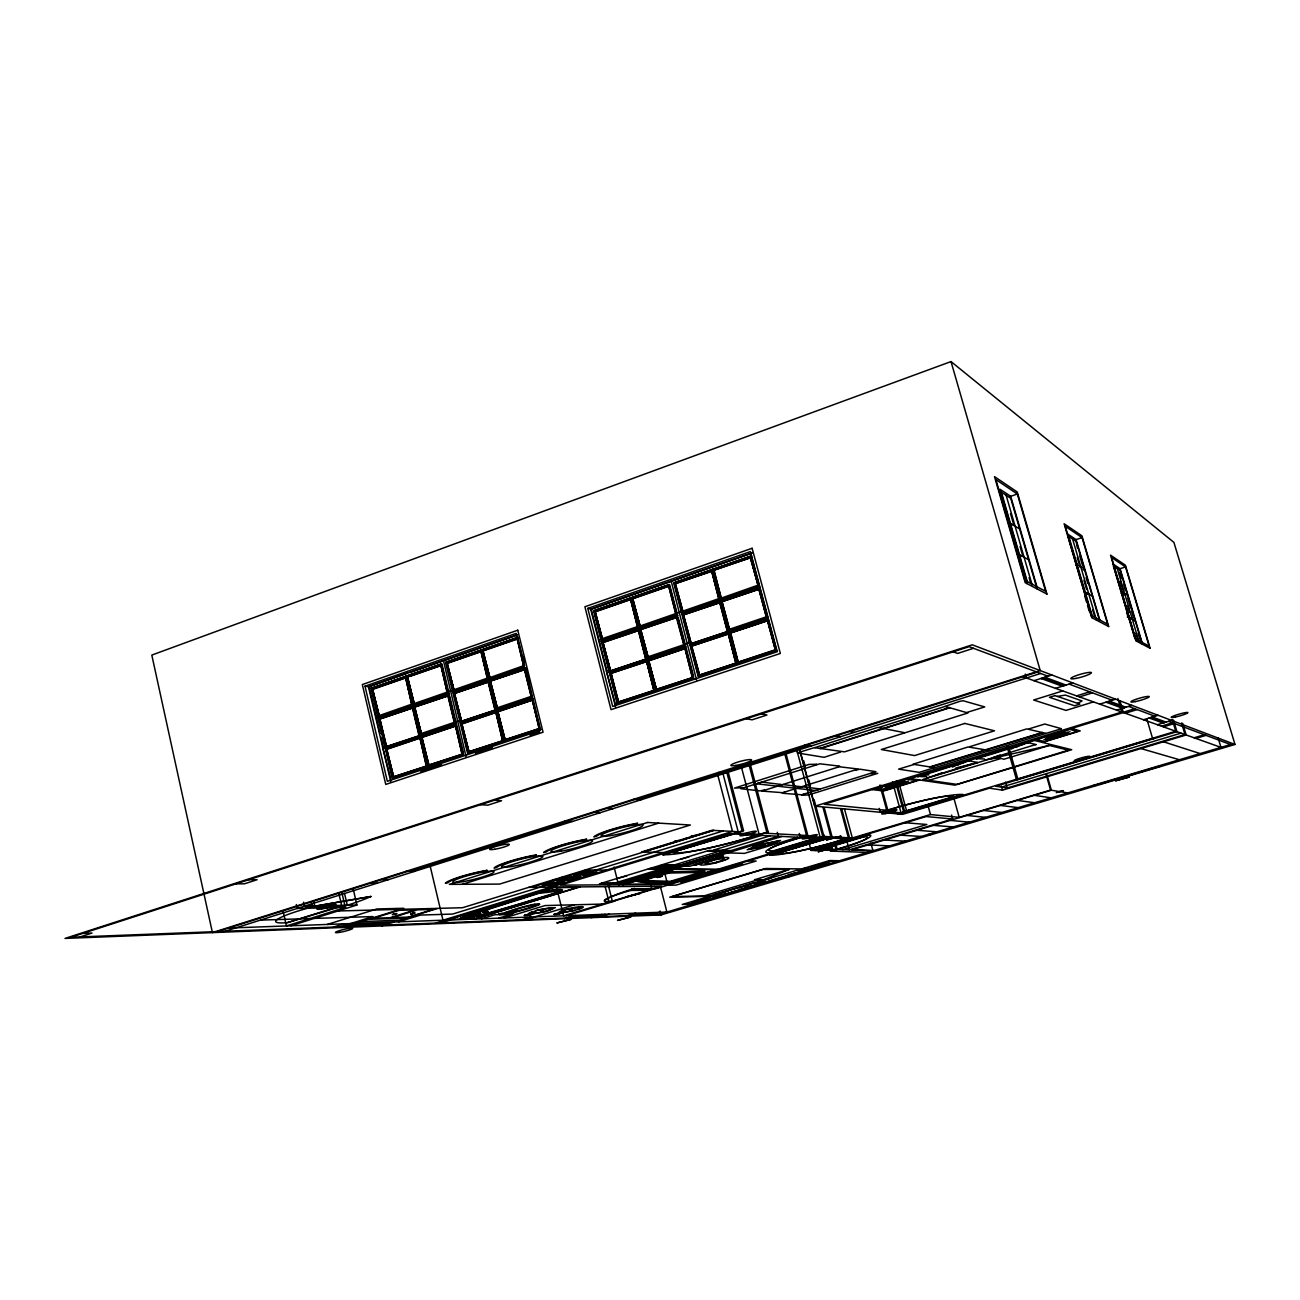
<?xml version="1.0" encoding="UTF-8"?>
<svg xmlns="http://www.w3.org/2000/svg" width="1300" height="1300" viewBox="0 0 1300 1300"><rect width="100%" height="100%" fill="white"/><g stroke="black" fill="none" stroke-linecap="round" stroke-linejoin="round"><path stroke-width="1.5" d="M512.525 912.714A15.535 1.625 -14.1 0 0 514.605 912.259A20.329 2.129 -14.1 0 0 521.137 910.634A26.748 2.811 -14.1 0 0 534.365 906.604A20.329 2.129 -14.1 0 0 538.346 905.044A15.551 1.625 -14.1 0 0 539.549 904.394L539.614 904.296M762.06 791.034L839.231 766.756L858.211 769.015L782.616 792.691L762.109 791.099M577.753 874.542L588.12 871.926L581.003 874.477M593.938 872.56C578.841 876.834 596.099 871.097 590.33 873.665M970.141 746.574L1026.805 728.894L1045.996 733.411L1061.352 728.764M468.942 917.426L480.594 913.608M985.449 749.824L1042.356 732.485M989.365 750.75L934.862 767.699L913.006 764.238L968.077 746.964L990.373 750.653L1045.834 733.411M649.285 877.695L651.804 876.801M716.658 862.225L723.222 859.983A10.205 1.073 -14.6 0 0 723.889 859.592A14.105 1.479 -14.6 0 0 724.197 859.024A19.321 2.015 -14.6 0 0 720.265 858.943A14.121 1.479 -14.6 0 0 716.918 859.462A10.237 1.073 -14.6 0 0 712.969 860.324L707.281 862.046A10.254 1.073 -14.6 0 0 705.494 862.924A14.137 1.479 -14.6 0 0 705.234 863.509A19.37 2.031 -14.7 0 0 709.215 863.557A14.121 1.479 -14.6 0 0 712.546 863.038A10.221 1.073 -14.6 0 0 714.35 862.664L717.161 862.29L713.326 863.428A15.194 1.593 -14.6 0 1 710.45 864.013A19.874 2.08 -14.6 0 1 705.656 864.792A26.13 2.746 -14.7 0 1 700.115 864.711A19.906 2.08 -14.6 0 1 700.538 863.883A15.259 1.593 -14.6 0 1 701.188 863.492M437.271 908.538L399.1 920.254L361.822 921.586L363.382 920.806M1029.08 728.845L1044.794 724.019L1061.32 728.666M675.903 865.881L668.216 867.847L675.919 865.784M929.581 766.967L985.498 749.921M934.001 767.796L919.197 772.363L898.625 769.129L914.046 764.449M466.099 916.825L460.102 918.32L469.089 917.28L468.227 917.572M469.007 917.995L482.82 915.005M472.257 916.24L470.503 916.906M474.923 916.5L469.073 918.092M483.096 912.535L488.069 911.3M488.069 911.398L483.113 912.6M640.981 879.986L652.064 877.289M646.717 878.589L641.03 880.068M1063.108 790.709L1056.266 792.577L1063.108 790.595M703.462 871.309L670.02 872.235L656.24 876.054L663.227 873.584M649.058 877.126L663.227 873.502M661.976 876.33L657.394 877.484M703.722 871.471L703.511 871.601A25.675 2.616 -14.5 0 1 688.837 876.883A25.675 2.616 -14.5 0 1 668.688 882.115L639.827 881.384L651.739 877.354M414.895 913.039L410.8 914.079M952.413 767.097L958.295 764.319M1011.059 749.141L1014.617 747.273A6.89 0.812 -15.5 0 0 1015.495 746.915L1017.266 746.249M626.99 875.826L618.995 878.069M760.337 844.496L763.392 843.57L760.142 844.415L761.491 844.691M723.028 894.709L722.166 894.888L723.385 894.416A9.36 0.845 -14.7 0 1 724.88 893.783A9.376 0.845 -14.7 0 1 725.579 893.344M651.658 876.85L650.26 877.419L651.3 877.435M392.438 914.517L394.842 913.721M657.378 877.37L662.041 876.184M396.662 913.624L394.842 914.111L396.695 913.494M546.293 884.292L547.788 883.724M550.225 883.464L544.196 884.894L550.322 883.285M689.033 856.928L680.924 859.186M554.466 884.244L555.945 883.691M558.366 883.415L554.531 884.358M410.686 913.965L414.846 912.941M670.832 867.539L675.577 865.719M526.403 915.233L529.945 914.339M762.288 845.423L763.084 845.097M765.359 844.724L764.303 845.114M526.451 915.33L534.576 913.006M655.379 867.815L658.32 867.149L656.435 867.425M923.211 779.431L989.852 758.956L1049.279 745.436L1068.421 750.165L956.93 784.371L923.211 779.545M659.295 866.612L660.595 866.255L659.425 866.71M723.32 894.465L721.939 894.481A13.666 1.219 -14.6 0 0 721.289 894.432L714.35 894.79L715.991 894.319A15.632 1.43 -14.6 0 0 718.039 893.75L719.501 893.344A9.831 0.894 -14.7 0 1 722.231 892.515A15.665 1.43 -14.6 0 0 725.595 891.491L740.886 886.99M462.719 918.824L468.91 916.711M534.934 904.312L530.546 905.58A10.432 1.089 -14.1 0 0 528.515 906.019A14.365 1.495 -14.1 0 0 523.9 907.173A19.646 2.047 -14.1 0 0 514.264 910.114A14.365 1.495 -14.1 0 0 511.469 911.219A10.416 1.089 -14.1 0 0 510.315 911.95L513.142 911.869A10.449 1.089 -14.1 0 0 517.124 911.056A14.43 1.511 -14.1 0 0 521.706 909.903A19.825 2.08 -14.1 0 0 531.294 906.994A14.43 1.511 -14.1 0 0 534.121 905.889A10.449 1.089 -14.1 0 0 534.901 905.483L539.565 904.231M543.481 910.325L542.116 910.504L543.449 910.227M759.622 844.545L757.429 844.919M569.644 910.081L570.928 909.691L569.741 910.163M473.038 916.159L480.642 915.574M656.273 876.054L651.544 877.516M694.379 865.085L694.736 864.923A20.524 2.145 -14.6 0 1 697.856 863.866L701.756 862.729M694.411 865.166L695.045 864.939A20.524 2.145 -14.6 0 1 698.165 863.866M498.599 914.127L501.442 913.331A20.946 2.178 -14 0 1 504.043 913.023L506.301 912.844A97.451 9.945 -13.9 0 1 511.517 912.697L513.012 912.746A20.816 2.161 -14 0 1 513.89 912.958L512.07 913.542L513.191 913.266M917.865 776.734L920.124 776.295A12.366 1.463 -15.3 0 0 923.553 775.531A12.366 1.446 -15.3 0 0 926.461 775.028A12.334 1.446 -15.3 0 0 927.859 774.881A12.318 1.446 -15.3 0 0 928.883 774.849M1077.635 703.349L1082.071 700.944L1065.35 695.077L1057.42 696.426M526.923 915.102L528.791 914.55M671.921 866.97L673.4 866.044M984.799 760.273L984.376 758.956L980.281 758.859A18.021 2.113 -15.4 0 0 979.274 758.778L976.072 758.908A8.076 0.959 -15.4 0 0 977.373 758.322A14.446 1.706 -15.4 0 0 979.371 757.738L982.702 756.795A21.401 2.502 -15.5 0 1 985.676 755.966A59.426 6.825 -15.5 0 1 993.265 753.707L1005.42 749.856A13.715 1.625 -15.5 0 0 1007.061 749.336L1028.755 742.576M558.529 913.754L556.254 914.29L559.374 913.477L556.108 914.144L559.358 913.331M655.168 872.333L657.264 871.894L655.249 872.414M659.311 871.065L661.408 870.626L659.425 871.163M675.545 866.109L672.425 866.596M411.791 913.689L412.652 913.413M703.836 895.944L758.111 879.726M552.971 880.002L554.808 879.548M552.988 880.116L556.173 879.531M556.173 879.661L554.401 880.116M560.349 877.727L563.582 877.386M560.414 877.841L561.909 877.646M370.988 896.464L310.115 907.026L370.988 896.464A69.712 8.742 -13.3 0 1 347.262 905.255L340.243 907.465M688.122 879.954L733.72 866.222M541.028 910.845L541.499 910.877M563.55 877.403L562.656 877.435M694.753 865.182L695.874 864.971A20.832 2.21 -14.6 0 0 699.79 863.899L703.706 862.761A101.189 11.099 -14.5 0 0 714.204 859.56L717.827 858.423A20.881 2.226 -14.6 0 0 720.964 857.35L720.102 857.236L723.028 856.342M713.944 858.959L716.219 858.39A20.556 2.161 -14.6 0 1 720.07 857.334L721.191 857.106L720.102 857.236M556.254 914.079L558.22 913.51M760.679 880.864L789.311 869.342L762.856 869.456L672.214 896.561L709.979 895.879L760.679 880.864A25.529 2.324 -14.8 0 1 762.028 879.694A12.334 1.137 -14.8 0 1 760.549 879.531L754.471 879.759L789.311 869.342M559.179 913.559L563.94 912.015M646.051 878.93L649.74 877.792M570.375 909.805L571.09 909.919M749.613 884.39L741.666 887.299A18.265 1.641 -14.7 0 0 739.456 887.949M532.171 911.625L528.483 913.624L530.286 914.062M529.717 914.566L526.776 915.314M512.428 913.867L511.469 914.111M572.049 909.399L570.83 909.675M942.224 772.72L935.236 775.271M1000.171 755.008L992.972 757.624M951.015 361.579L151.808 655.086L212.42 932.604L1040.227 670.572L951.015 361.579L1173.9 542.392L1235 744.461L661.034 914.924L65 938.421L972.286 644.816L1235 744.461M660.79 866.45L662.253 865.946L660.449 866.19M535.974 904.946L533.211 904.979M655.444 867.913L657.117 867.246M364.991 686.173L516.149 633.392L540.215 730.519L387.335 781.316L364.991 686.173L370.142 686.985M587.779 608.384L750.392 551.59L777.254 651.739L612.69 706.436L587.779 608.384L591.663 609.424M517.335 634.774L368.436 686.725L390.731 781.592M752.911 552.565L590.704 609.164L615.566 706.94M410.036 672.523L515.986 635.554M751.497 553.394L591.224 609.31L598.569 638.17M371.085 688.334L441.334 663.861L463.288 754.894L392.291 778.489L371.085 688.334L441.919 663.975L449.215 694.151L378.121 718.25L449.215 694.151M540.426 729.251L467.642 753.447L445.64 662.366L517.628 637.276L524.582 665.372L491.026 677.202M593.58 610.805L669.094 584.48L693.582 678.324L617.224 703.706L593.58 610.805L669.581 584.642L677.706 615.745L601.413 641.615L677.706 615.745M673.725 582.871L751.189 555.88L776.62 650.715L698.279 676.764L673.725 582.871L751.644 556.043M445.64 662.366L518.18 637.406M372.418 689.146L379.519 716.788L372.418 689.146L405.535 677.771L412.116 705.445M407.355 676.991L414.554 704.762L407.355 676.991L440.846 665.486L447.541 693.29M447.005 663.179L454.317 691.113L447.005 663.179L480.919 651.528L487.76 679.477M482.804 650.699L490.23 678.779L482.804 650.699L517.108 638.918L524.062 667.014M595.026 611.617L602.778 640.136L595.026 611.617L630.533 599.414L637.878 627.933M632.564 598.553L640.429 627.201L632.564 598.553L668.509 586.186M675.464 583.765L683.199 612.528L675.204 583.7L711.62 571.171L719.241 599.999M758.55 586.658L750.344 557.521L758.55 586.658L721.597 599.186L713.733 570.278L750.571 557.619L758.322 586.576M373.051 689.244L405.844 677.836L412.425 705.494L379.21 716.739L372.726 689.195M409.809 676.439L441.139 665.535L447.834 693.339L414.261 704.714L407.664 677.04M447.59 663.293L481.195 651.576L488.036 679.526L454.025 691.064L447.298 663.227M483.389 650.829L517.384 638.983L523.884 665.194M595.546 611.764L630.793 599.495L638.137 627.997L602.501 640.071L595.286 611.699M633.084 598.699L668.753 586.267L676.227 614.916L640.185 627.136L632.824 598.617M682.955 612.446L719.485 600.064L711.847 571.269L675.204 583.7M713.733 570.278L750.799 557.7M1009.742 496.632L1017.331 494.016L1045.655 591.337L1025.082 580.45L995.881 479.57L1017.331 494.016M412.604 703.852L376.09 716.69M488.264 677.852L415.35 703.202M598.536 639.957L638.462 626.242M719.859 598.276L641.258 625.592M758.956 584.837L722.686 597.61M378.901 716.706L412.425 705.494M413.952 704.665L447.834 693.339M453.733 691.015L488.036 679.526M489.661 678.681L524.339 667.062L489.938 678.73L483.096 650.764M602.241 640.006L638.137 627.997M639.925 627.071L676.227 614.916M682.711 612.381L719.485 600.064M758.111 586.495L721.37 599.105L714.204 570.44M525.184 667.778L452.936 692.575L525.753 667.891L532.188 696.02L495.723 708.337M380.543 721.126L386.588 746.817L379.47 719.079L412.994 707.866L419.608 735.67L386.279 746.785L379.779 719.111L412.994 707.866M414.521 707.054L421.753 734.939L414.521 707.054L448.419 695.727L455.146 723.645L421.444 734.906L414.83 707.086L448.419 695.727M454.317 693.404L461.663 721.451L454.317 693.404L488.621 681.931L495.495 710.011L461.37 721.403L454.61 693.452L488.621 681.931M490.246 681.07L497.689 709.264L490.246 681.07L524.94 669.484L490.523 681.135L497.413 709.231L531.928 697.694L525.411 671.352M610.642 671.092L602.859 642.444L638.771 630.451L646.149 659.084L610.383 671.028L603.135 642.509L638.771 630.451M640.559 629.525L648.456 658.32L640.559 629.525L676.861 617.386L684.385 646.165L648.196 658.255L640.819 629.59L676.861 617.386M691.389 643.809L683.361 614.851L720.135 602.55L727.805 631.491L691.145 643.744L683.605 614.916L720.135 602.55M722.02 601.591L759.216 589.144L767.016 618.231L729.934 630.63L722.02 601.591L729.69 630.565L767.016 618.231M722.264 601.656L759.216 589.144M1009.174 523.721L1010.409 523.299L1019.671 528.986M1013.188 525.168L1014.423 524.761M384.637 745.924L382.525 746.639L390.439 777.758M419.786 734.029L459.696 720.541M608.676 670.134L606.401 670.914L615.599 705.136M646.474 657.361L689.406 642.834M728.179 629.72L767.439 616.444M385.97 746.753L419.608 735.67M421.151 734.858L455.146 723.645M461.077 721.37L495.495 710.011M497.12 709.183L531.928 697.694M610.122 670.979L646.149 659.084M647.952 658.19L684.385 646.165M690.901 643.679L727.805 631.491M533.341 698.539L460.281 722.93L532.789 698.441L539.939 727.317M685.864 647.01L609.294 672.587L685.864 647.01L678.226 617.711M386.539 749.125L393.705 776.994L386.539 749.125L419.884 738.01L426.53 765.944M421.72 737.246L428.984 765.261L421.72 737.246L455.439 726.001L462.215 754.081M461.663 723.775L469.04 751.936L461.663 723.775L495.804 712.384L502.71 740.61M497.721 711.604L505.196 739.911L497.721 711.604L532.253 700.082L539.289 728.439M618.572 702.195L610.756 673.433L646.523 661.489L653.949 690.284M648.586 660.66L656.516 689.569L648.586 660.66L684.775 648.586M691.795 646.214L699.611 675.236L691.551 646.149L728.227 633.913L735.93 663.016M775.531 649.984L767.699 620.734L775.531 649.984L738.303 662.236L730.356 633.051L767.471 620.669L775.32 649.919M387.156 749.206L420.176 738.043L426.839 765.976L393.396 776.977L386.848 749.158M422.321 737.327L455.731 726.05L462.507 754.114L428.675 765.229L422.029 737.295M462.247 723.856L496.096 712.433L502.986 740.642L468.747 751.904L461.955 723.808M498.29 711.685L532.529 700.115L539.565 728.471L504.92 739.879L497.997 711.636M610.756 673.433L646.783 661.554L654.192 690.349L618.312 702.146L611.016 673.481M649.09 660.774L685.019 648.651L692.575 677.576L656.256 689.52L648.83 660.725M699.367 675.188L736.158 663.081L728.455 633.977L691.551 646.149M730.356 633.051L767.699 620.734M1018.241 555.019L1019.476 554.613L1028.625 559.812M1022.19 556.238L1023.425 555.831M1073.946 540.329L1082.071 537.615L1107.6 624.114L1091.529 615.615M1076.335 542.344L1077.489 548.34M393.088 776.945L426.839 765.976M428.382 765.196L462.507 754.114M468.455 751.871L502.986 740.642M504.628 739.83L539.565 728.471M618.053 702.097L654.192 690.349M656.012 689.471L692.575 677.576M699.124 675.122L736.158 663.081M775.092 649.854L738.075 662.171L730.827 633.181M578.533 909.415C597.334 902.72 553.832 909.805 559.699 913.055M392.291 778.489L463.872 754.959M540.979 729.332L468.227 753.512L446.225 662.48M617.224 703.706L694.07 678.438M777.075 650.829L698.75 676.878L674.229 583.034M420.859 771.582L441.577 764.709M475.475 753.447L492.424 747.825M530.075 735.329L539.5 732.192M508.576 914.29L509.503 914.014M1075.571 564.769L1077.034 564.249L1084.297 568.717L1083.209 569.075M1079.585 566.865L1080.69 566.491M1083.274 570.001L1084.362 569.644M752.18 883.513L750.133 884.211A9.864 0.894 -14.7 0 0 748.784 884.634L744.754 885.852M796.039 870.464L794.089 871.13A9.929 0.91 -14.8 0 0 792.577 871.601L769.08 878.54A15.762 1.446 -14.7 0 1 765.668 879.596A9.896 0.894 -14.8 0 0 762.905 880.425L761.41 880.847A15.73 1.446 -14.7 0 1 759.346 881.4L757.721 881.871L764.384 881.627A13.748 1.235 -14.7 0 1 764.985 881.676L765.928 881.936M1113.109 564.086L1120.08 568.701L1125.556 566.914L1149.151 646.116L1135.794 639.031M1120.34 571.253L1121.559 577.168M757.331 844.886L759.574 844.642L757.477 845.227M1087.71 594.441L1088.799 594.084M927.355 777.855L929.321 777.221A19.841 2.275 -15.3 0 1 931.629 776.441A10.465 1.219 -15.3 0 0 933.319 775.872A12.773 1.479 -15.3 0 0 937.04 774.751A19.874 2.275 -15.3 0 1 941.752 773.354L972.173 763.977A12.87 1.495 -15.4 0 0 974.155 763.409L976.365 762.84A7.654 0.878 -15.4 0 1 977.535 762.515M984.896 760.256L986.911 759.606A20.052 2.308 -15.5 0 1 989.267 758.81A10.579 1.235 -15.5 0 0 991.006 758.225A12.919 1.511 -15.5 0 0 994.792 757.087A20.101 2.324 -15.5 0 1 999.586 755.674L1030.559 746.135A13.016 1.527 -15.6 0 0 1032.574 745.55L1034.784 744.981A7.735 0.894 -15.6 0 1 1035.97 744.64L1036.068 744.608M1121.12 593.125L1122.128 592.8M1123.671 593.872L1124.679 593.548M1123.769 594.734L1124.776 594.409M758.144 845.244L747.175 849.778L764.108 846.462M80.064 936.91L92.007 933.042L82.81 933.384M973.472 648.31L957.612 653.429L953.16 651.836M758.956 845.211L748.93 849.29L768.3 845.244L780.553 840.45L760.516 844.529M1128.059 616.509L1129.082 616.184M1127.344 616.947L1128.368 616.622M1130.675 618.004L1131.682 617.679M1131.081 618.231L1132.089 617.906M1131.179 619.109L1132.186 618.784M467.935 917.004L469.267 916.614M1134.136 620.799L1135.144 620.474L1129.18 617.077M837.33 767.26L839.605 766.139L819.894 763.799L740.821 788.71L759.996 790.887L764.238 790.043M814.466 765.391L816.758 764.238L809.071 764.416L734.516 788.076L742.999 787.751M672.051 866.678L668.476 867.555M407.989 871.292L217.506 931.564L344.63 926.64M566.702 821.08L635.31 799.37M806.244 745.274L1037.254 672.181L1048.076 676.244M568.067 821.145L484.25 847.665L485.128 847.681M636.594 799.467L807.316 745.469M410.426 871.309L568.88 821.194M637.358 799.533L807.966 745.566M411.352 871.325L493.041 845.487L492.164 845.455M638.121 799.597L808.616 745.68M225.062 931.271L1040.699 673.465M541.109 910.731L541.97 910.487M654.062 876.769L655.476 876.167L654.144 876.233M722.166 856.44L718.867 857.447M305.029 908.294L312.195 906.019L311.301 902.07M819.585 748.475L949.276 707.59M1033.987 680.68L1051.944 675.025M1041.495 678.633L1045.33 677.414M313.885 902.038L314.779 905.97L307.613 908.229A47.271 5.801 -13.4 0 0 287.479 922.61L335.319 907.579M784.436 792.204L782.34 793.244L801.71 794.788L875.891 771.664L860.048 769.194L855.952 770.023M557.196 892.824L559.065 892.109A27.722 3.006 -14.1 0 0 557.18 890.061A27.755 3.006 -14.1 0 0 540.898 892.352L540.378 892.466M510.38 911.869L516.1 910.764L513.711 911.771M699.628 863.298L701.447 862.729A93.535 9.506 -14.7 0 1 711.994 859.528M767.683 845.211L778.765 840.921L760.971 844.61M290.81 925.779L356.915 905.044L353.291 889.314M1061.856 686.075L1065.578 684.905M1055.503 688.35L1072.793 682.939M1062.717 690.934L1033.646 700.017L1065.984 710.418L1093.495 701.903M817.749 789.913L819.878 788.905L802.945 786.906L798.817 787.735L800.979 786.711L783.25 784.615L778.944 785.46L781.137 784.452L762.466 782.194L758.014 783.055M327.226 924.446L376.902 908.96L403.731 908.278L341.835 927.501M462.345 884.292L658.661 823.128M333.45 927.062L343.817 923.845M1076.595 695.874L1089.676 691.811M339.787 926.819L350.106 923.617M1079.487 696.914L1092.504 692.867M350.399 923.601L373.051 916.565L314.324 918.401M347.815 925.876L350.626 924.999M509.356 914.258L511.29 914.127M715.829 862.778A9.62 1.008 -14.6 0 0 725.173 859.934L727.058 859.267A15.194 1.593 -14.6 0 0 728.163 858.65A19.841 2.08 -14.6 0 0 728.683 857.805A26.049 2.714 -14.6 0 0 723.271 857.691A19.874 2.08 -14.6 0 0 718.429 858.455A15.243 1.593 -14.6 0 0 716.56 858.829M385.71 924.43L388.44 923.585M381.501 925.941L394.257 921.992M1099.735 704.129L1115.693 699.205M1106.349 702.325L1109.761 701.269M512.005 913.754L511.729 913.608A20.881 2.178 -14.1 0 1 509.177 913.916L506.22 914.306A99.125 10.562 -14.3 0 1 500.971 914.469L499.558 914.583M761.491 883.334L745.436 888.046A10.189 0.91 -14.7 0 0 744.153 888.42L734.89 891.085A46.621 4.258 -14.6 0 1 729.625 892.694A16.315 1.479 -14.6 0 1 727.756 893.295L725.66 893.977A10.725 0.959 -14.7 0 0 724.279 894.4L723.174 894.725M804.944 870.415L788.678 875.193A10.254 0.926 -14.8 0 0 787.394 875.566L778.017 878.264A46.914 4.322 -14.7 0 1 772.671 879.905A16.429 1.495 -14.7 0 1 770.754 880.523L768.625 881.205A10.806 0.975 -14.8 0 0 767.227 881.627L766.106 881.952M398.483 921.846L420.42 915.07L452.628 914.062L723.271 830.928M642.866 852.004L713.196 830.375M713.83 830.408L462.54 907.725L338.016 910.975M531.651 887.299L587.876 870.009M556.758 880.409L567.97 876.964M1122.241 708.142L1125.556 707.119M930.28 767.195L1042.844 732.615M1116.521 710.125L1131.959 705.38M528.808 914.826L527.962 914.696M823.176 864.825L828.246 862.729L819.878 864.126L811.671 867.165L823.176 864.825L816.611 864.858M397.426 910.244L401.911 909.301M569.335 880.392L580.434 876.98M799.727 749.483L814.921 806.163L1121.851 712.026L1117.87 698.474M435.468 923.114L445.152 920.14M1122.842 712.384L1134.819 708.711M446.371 920.091L553.962 887.12L661.798 886.194L563.566 915.801L556.319 886.34M910.081 778.554L1034.426 740.447M440.814 922.903L450.466 919.945M743.535 830.635L662.984 854.766L743.535 830.635L728.163 771.972M1125.247 713.245L1137.159 709.589M750.701 765.895L768.154 832.033L755.349 835.429L732.956 833.885L671.742 852.491L734.045 833.95L728.406 833.641L560.365 885.154L667.615 884.439L820.284 838.419L756.421 835.104M883.708 788.71L908.57 781.105M1043.916 739.668L1069.997 731.689M469.983 916.451L480.577 913.51M468.569 917.394L462.8 918.905M919.636 780L883.691 791.001L872.202 789.571M1042.535 742.43L1080.235 730.892L1071.704 728.423M474.679 919.051L580.044 886.892M1000.724 758.582L928.785 780.358M870.594 773.597L877.727 773.337L808.616 794.95L801.596 795.275L803.676 794.267M413.254 913.51L412.864 913.364M481.455 918.807L494.78 914.745L511.761 914.176L498.599 918.19M768.154 832.033L757.835 835.169A76.879 8.807 -14.7 0 1 662.984 854.766M761.735 835.38L713.651 850.021L731.055 850.59M1143.464 719.745L1158.089 715.293M1149.493 718.104L1152.629 717.145M608.952 884.829L770.087 835.819M504.238 917.979L545.058 905.564L602.517 904.069M618.946 883.155L664.528 869.31M668.492 867.896L671.629 867.035M619.434 883.724L727.61 850.98M620.474 883.724L728.163 850.996M622.846 884.748L781.999 836.436M524.501 915.346L527.637 914.436M646.051 878.524L649.789 877.386M653.819 876.281L660.026 874.689M753.171 846.121L763.685 843.408M643.484 879.694L637.991 881.725L649.854 882.944L668.151 882.424A29.607 3.022 -14.5 0 0 689.666 876.883A29.607 3.022 -14.5 0 0 705.071 871.292L671.58 871.748L662.512 873.925M757.705 845.179L753.106 846.202M754.764 846.186L757.933 845.13M654.014 877.191L644.085 880.458L670.264 881.351L700.034 872.365L668.931 873.08L656.484 876.444M1162.704 722.93L1165.759 722.004M760.337 845.081L761.296 844.789M1157.422 724.717L1171.609 720.411M522.145 919.75L531.229 916.987M1161.42 726.148L1172.47 722.8M534.739 916.858L574.6 904.8M797.761 837.249L744.461 853.385L727.756 852.898M897.406 813.865L962.861 794.56A62.351 6.484 -15.1 0 0 886.746 810.322L880.311 812.256L879.255 808.389M526.711 919.571L535.762 916.825M1163.435 726.863L1174.436 723.531M725.156 859.95L722.589 860.502M881.481 812.37L887.9 810.42A45.809 4.794 -15.2 0 1 953.68 796.526L954.704 796.656L903.711 811.964L895.684 782.795M960.131 817.44L930.475 814.564L852.345 837.996L822.754 836.371L767.975 852.946L769.161 852.979A53.755 5.525 -14.9 0 1 800.329 837.379L806.585 835.494L784.615 753.106M785.866 753.171L807.852 835.559L801.596 837.444A37.505 3.884 -14.9 0 0 773.5 850.801L774.784 850.85M657.67 888.176L631.426 889.362L654.355 889.167L822.396 838.533L826.979 838.776L777.562 853.239L826.004 838.727M608.367 885.414L612.3 901.127A36.416 3.64 -14.4 0 1 630.809 890.419L634.173 889.411M554.125 914.322L557.164 913.429M558.253 914.176L561.291 913.283M773.5 850.801L815.392 838.175M953.68 796.526L902.801 811.866L906.994 812.273L1175.753 731.266L1172.291 719.615M769.161 852.979L823.972 836.452L814.076 799.533M898.511 813.962L962.861 794.56M613.795 901.079L653.283 889.184M1017.201 779.447L1153.165 738.465M566.296 915.704L614.916 901.062L612.3 901.127M824.216 807.625L832.081 836.891L769.681 855.27L830.895 836.826L823.046 807.576M564.363 918.726L575.51 915.379M1001.601 787.134L1181.017 733.135M569.303 917.394L571.691 916.679M1173.494 720.086L1176.955 731.689L995.898 786.256L1007.208 788.011L1184.999 734.565L1181.554 722.979M814.921 806.163L902.655 814.352L989.479 788.19L1002.511 790.156L1186.153 734.971L1182.675 723.32M778.814 853.271A44.102 4.469 -14.9 0 0 842.416 839.572L848.38 837.785L840.531 808.746M808.941 842.579L811.021 850.395L846.398 839.784L842.416 839.572M595.01 916.403L597.35 915.704M591.273 917.67L602.176 914.404M815.425 850.557L869.391 834.746L816.595 850.606L811.021 850.395M596.684 916.841L605.247 914.29M1194.082 737.799L1204.336 734.727M823.582 848.9L863.818 836.842L862.712 836.778M507.536 914.209L508.462 914.127A20.881 2.178 -14.1 0 0 511.014 913.819L511.209 913.786M651.43 876.801L653.266 876.314M557.196 913.803L558.204 913.851M600.649 916.695L609.164 914.144M1195.805 738.416L1206.01 735.361M863.818 836.842A35.458 3.461 -14.9 0 1 836.062 849.371L830.326 851.094L867.474 852.426M831.447 851.126L837.184 849.42A51.236 5.021 -14.9 0 0 868.384 834.681M842.709 849.631L926.851 824.492L905.483 822.754M625.04 916.337L635.635 913.169M629.704 915.07L631.979 914.404M952.673 819.016L926.185 816.546L818.935 848.721L849.225 849.891L952.673 819.016L951.584 815.116M1067.755 792.919L1050.562 790.091L959.205 817.342L953.761 797.81M709.378 896.383L682.24 904.459L693.436 904.15M801.661 868.92L829.839 860.535L839.41 860.763M648.911 915.395L659.279 912.307M691.47 903.126L710.028 897.617M810.436 867.75L829.676 862.03M719.111 896.171L810.387 869.034M658.808 914.436L1230.547 744.543M1098.841 784.16L1159.957 766.139M1099.361 784.258L1160.185 766.188M528.905 914.842L527.8 914.794M756.308 884.812L750.051 886.242M799.695 871.91L793.455 873.34M969.443 760.744L948.269 767.341A13.553 1.609 -15.3 0 1 946.66 767.861L934.733 771.648A58.776 6.727 -15.3 0 0 927.274 773.858A21.157 2.454 -15.3 0 0 924.333 774.686L921.034 775.596A14.284 1.69 -15.3 0 1 919.068 776.181A7.995 0.942 -15.2 0 1 917.67 776.636L917.833 776.62M588.591 873.389L585.715 874.575L590.558 873.86M711.977 859.528L714.236 858.959M483.438 915.038L520.747 904.182M528.548 914.55L533.91 913.006M538.509 892.954L464.782 916.305L472.257 916.142M558.009 913.559L563.192 912.064M582.416 873.633L583.96 873.031L579.881 873.974L586.056 872.446L582.254 872.934M800.069 871.796L801.19 871.487M756.665 884.699L757.786 884.39M538.769 892.873L462.832 916.825L464.766 916.939M588.347 873.21L589.956 872.788M653.624 876.996L658.336 876.525L655.444 876.428M535.567 910.764C567.889 902.98 549.559 912.47 532.854 913.542M538.46 892.742L541.645 891.962A31.948 3.461 -14.1 0 1 560.885 891.719L480.545 915.801M557.44 913.689L556.189 914.29M1049.279 745.436L1003.779 759.265L1000.009 757.997A15.811 1.82 -15.5 0 1 997.409 757.851A33.296 3.884 -15.6 0 1 989.852 758.956M582.644 873.827L575.689 875.111L582.01 872.739M555.685 883.513L560.576 882.781L552.451 884.894L558.447 883.236M764.4 879.986L771.274 878.199M720.996 892.905L727.837 891.134M538.85 892.629L540.475 892.222M589.648 873.112C565.874 880.587 614.185 868.319 589.924 873.048M468.926 916.597L469.901 916.354M394.485 913.932L393.656 914.193L394.842 914.241M720.151 857.301L719.778 857.318A20.573 2.161 -14.6 0 0 715.91 858.374M547.918 883.188L554.515 882.245L542.165 885.462L552.451 882.781L548.324 884.325M719.859 857.301L721.094 857.123M796.023 872.983L788.125 874.737M752.668 885.869L744.754 887.64M575.201 910.195L562.185 912.568M394.713 914.274L392.502 914.631M653.153 876.444L654.176 876.102M562.575 877.695L561.73 877.841M590.005 873.259L593.954 872.495M548.178 884.114L546.358 884.406M973.359 763.636L958.409 767.325A24.099 2.828 -15.4 0 1 955.451 768.219M581.035 874.217L577.785 874.608M412.571 913.689L411.824 913.803M764.351 844.821L765.359 844.61M757.169 845.292L759.947 845.179M658.483 874.998L657.572 875.079M471.916 915.947L473.233 915.883M467.171 917.767L463.726 917.8M796.331 870.431L803.936 870.48M760.825 883.431L752.424 883.496M560.755 913.023L575.608 910.26L582.384 907.189L567.71 909.123L559.747 912.242L561.308 912.6M531.391 914.014L546.812 911.17L555.376 907.595L538.005 909.886L530.221 913.217L531.928 913.575M969.28 760.89L977.47 762.418M1028.446 742.755L1035.938 744.543M539.256 904.182A9.848 1.04 -14.1 0 0 534.658 904.296L532.789 904.556A15.519 1.625 -14.1 0 0 529.604 905.239A20.215 2.113 -14.1 0 0 522.99 906.896A26.455 2.762 -14.1 0 0 509.649 910.959A20.215 2.113 -14.1 0 0 505.7 912.519A15.502 1.625 -14.1 0 0 504.871 912.941M348.368 925.47L387.871 923.975M569.92 917.053L596.733 916.029M630.337 914.761L654.079 913.851M346.97 925.909L386.506 924.398M568.734 917.41L595.562 916.386M629.2 915.102L652.974 914.193M215.443 931.645L70.817 937.267L969.117 646.669L1036.295 671.824M384.231 925.096L566.735 918.011M593.613 916.971L627.315 915.655M651.121 914.729L662.285 914.306M228.621 928.054L670.345 911.901M349.781 925.031L389.236 923.553M571.122 916.695L597.886 915.688M631.475 914.42L655.2 913.526M465.644 917.182L467.139 917.117M470.6 917.004L472.014 916.955M524.501 915.411L528.548 915.265M554.109 914.388L557.928 914.241M467.87 917.654L469.885 917.572M524.29 915.476L528.32 915.346M553.898 914.452L557.716 914.306M713.619 860.161L706.908 862.209M474.484 915.167L469.788 915.249L538.476 893.441L556.384 891.264L554.434 893.214L518.635 904.15L483.503 914.355L475.816 915.119M368.079 919.344L407.079 918.044M527.962 914.355L529.62 914.241M530.579 914.274L532.22 914.16M557.489 913.364L559.065 913.25M559.975 913.283L561.519 913.169M287.479 922.61L344.809 905.32L342.095 893.458M471.64 916.695L473.541 916.63M260.423 920.108L310.001 918.548M684.808 903.906L694.492 903.63M696.849 900.494L704.389 900.315M605.117 886.454L609.034 902.102L611.65 902.038M708.305 896.919L717.779 896.708M356.915 905.044L304.428 906.197L303.534 902.233M311.707 906.929L341.803 906.263L339.089 894.4M720.379 896.139L669.711 897.179L765.505 868.498L811.558 869.05M630.809 890.419L648.521 890.208M528.856 887.331L550.842 887.136M667.615 885.186L676.049 885.121L756.129 861.023L748.329 860.86M601.981 883.236L620.799 883.155M601.217 883.431L620.214 883.334L666.884 869.148L648.245 869.148M622.001 883.708L599.462 883.837L709.15 850.395L729.544 851.045M235.982 883.837L244.449 883.805L257.091 879.726L248.674 879.726M370.077 883.285L376.967 883.269M558.626 879.84L571.188 879.824M564.233 878.117L576.729 878.117M562.364 878.686L574.876 878.686M560.495 879.271L573.024 879.255M778.18 878.962L781.267 878.962M381.777 879.596L388.602 879.58M566.101 877.549L578.581 877.549M786.581 876.46L789.636 876.476M648.992 877.208L650.195 877.224M406.136 871.292L414.7 871.341M585.211 869.976L606.206 870.155M649.61 868.546L671.19 868.774M675.317 868.806L717.99 869.261M664.381 867.084L667.599 867.133M661.424 867.734L657.378 867.945L665.421 867.783M661.408 867.994L664.641 868.026M667.566 865.865L663.536 866.076L671.548 865.93M667.55 866.125L670.751 866.158M684.011 866.174L689.699 866.255L723.564 855.985L718.055 855.839M804.196 868.384L812.76 868.481M664.398 866.84L660.367 867.035L668.379 866.889M670.556 866.775L671.629 866.791M672.523 866.807L673.595 866.824M662.155 864.906L679.981 865.166M661.375 865.085L679.396 865.345L725.384 851.37L707.704 851.013M828.587 861.12L836.924 861.299M663.52 852.589L641.501 851.971L711.913 830.294L738.173 831.74L722.816 772.964M819.097 849.842L832.796 850.362M851.923 849.712L873.746 850.557M752.863 846.267L754.097 846.316M679.006 840.434L674.668 841.214L676.244 841.279M686.644 838.077L687.96 838.142M685.181 838.533L686.497 838.581M692.673 836.225L691.113 836.144L695.435 835.364M868.091 844.886L889.492 845.894M805.171 836.371L820.121 837.167L796.64 749.466M735.702 833.04L759.086 834.291L741.683 768.105M828.62 837.931L844.967 838.809M764.4 833.17L807.852 835.559M884.341 840.044L905.304 841.181M565.077 820.983L572.666 821.405M500.175 914.452L499.46 914.42A21.011 2.21 -14.1 0 1 498.55 914.209M900.673 835.169L921.196 836.469M967.167 712.367L984.734 706.924L963.267 700.781L960.261 701.188L945.035 706.387L967.947 712.969L844.48 751.855L814.336 747.646L797.258 752.928L824.119 757.315L840.612 752.034M480.642 804.684L487.858 805.171L501.556 800.751L494.406 800.231M594.539 812.273L600.356 812.646M927.972 834.454L930.556 834.616M607.116 808.291L612.869 808.697M917.085 830.278L939.315 832.016M933.579 825.354L953.209 826.946M638.316 798.931L639.86 799.045M633.766 799.24L640.933 799.825M904.361 732.631L877.792 727.383L814.759 747.663M950.154 820.414L969.345 822.153M885.154 811.265L900.998 812.776L892.466 781.674M966.81 815.441L985.546 817.342M983.548 810.452L1001.829 812.5M755.869 783.721L815.734 790.53M719.046 773.386L720.46 773.565M420.176 738.043L426.221 765.911M945.068 706.452L879.32 727.285M722.605 772.265L724.019 772.444M718.201 772.509L724.815 773.321M1000.383 805.431L1018.193 807.641M820.381 748.621L949.959 707.769M455.731 726.05L461.923 754.049M892.158 784.436L899.795 785.46M1017.299 800.394L1034.638 802.75M908.684 778.391L954.931 785.151L1071.704 749.726L1033.354 740.171M1034.296 795.324L1051.148 797.842M496.096 712.433L502.418 740.577M804.944 745.062L810.972 746.086M405.844 677.836L411.824 705.396M805.496 746.038L806.78 746.265M532.529 700.115L539.012 728.406M407.582 673.059L369.054 686.822L380.055 733.574M1084.866 787.832L1086.865 788.19M441.139 665.535L447.249 693.241M1094.08 785.086L1096.046 785.46M443.511 660.839L466.05 756.584M746.346 718.738L752.066 719.826L766.967 715.016L761.329 713.895M836.241 735.784L840.807 736.645M1097.85 783.965L1100.336 784.452M849.81 731.494L854.295 732.387M920.091 776.311L921.148 776.571A17.843 2.08 -15.2 0 1 922.22 776.636L926.526 776.653L927.241 777.871M481.195 651.576L487.468 679.429M517.384 638.983L523.786 666.949M646.783 661.554L653.705 690.235M602.859 642.444L610.171 669.191M685.019 648.651L692.331 677.528M1158.852 765.846L1161.046 766.415M1053.78 734.906L1059.793 736.531M728.455 633.977L735.702 662.967M630.793 599.495L637.634 627.867M1140.945 748.556L1179.425 759.736M668.753 586.267L675.984 614.851M1153.783 738.676L1152.531 738.27L1146.779 718.835M1163.467 741.78L1200.128 753.577M671.271 581.392L696.572 680.03M711.847 571.269L719.014 599.918M1022.905 676.715L1222.455 747.923M1041.024 678.454L1062.279 686.221M1105.991 702.195L1122.582 708.256M1149.2 717.99L1162.996 723.028M1042.957 677.852L1064.148 685.653M1107.697 701.675L1124.224 707.753M1150.776 717.519L1164.507 722.572M1044.875 677.251L1066 685.067M1109.42 701.139L1125.881 707.249M1152.336 717.031L1166.035 722.117M1069.087 684.092L1112.264 700.261M1128.644 706.404L1154.953 716.235M1168.57 721.337L1231.994 745.079M1085.191 592.036L1092.358 596.115M1121.624 591.663L1127.685 595.384M1114.116 566.361L1120.259 570.408L1142.066 643.727M1067.755 534.072L1076.108 539.614L1099.881 620.279M1082.071 537.615L1065.269 526.305L1091.903 616.168M1125.556 566.914L1111.565 557.472L1136.216 640.77M1218.051 737.734L1220.96 747.386M1120.08 568.701L1142.472 644.004M1123.834 584.854L1125.556 590.606M1127.847 598.341L1130.724 607.977M1131.861 611.829L1133.584 617.614M1138.199 633.116L1141.075 642.785M1119.836 572.65L1121.543 578.419M1117.204 568.392L1139.174 642.33M1120.226 581.003L1123.102 590.655M1127.717 606.206L1129.456 612.024M1135.826 633.457L1137.565 639.291M1113.678 566.004L1135.257 638.658M1113.288 565.809L1120.811 591.159M1121.347 592.979L1134.868 638.528M1126.547 611.959L1128.156 617.403M1099.394 619.954L1076.254 541.434L1068.892 536.591L1092.309 616.216M1079.78 556.059L1082.624 565.727M1086.118 577.59L1087.824 583.424M1072.597 539.029L1096.42 619.954M1119.95 700.895L1123.395 712.579L824.298 804.261L887.9 810.42L881.01 785.216M1077.278 557.651L1079 563.501M1083.956 580.32L1086.621 589.404M1092.634 609.814L1094.779 617.11M1067.901 535.925L1091.903 617.581M1084.834 596.31L1086.459 601.819M1087.547 605.508L1089.172 611.033M1037.221 587.714L1010.685 496.308L1000.041 489.271L1027.016 582.433M1037.059 588.867L1010.766 498.323L1001.39 492.148L1027.52 582.384M1006.119 495.251L1032.086 584.789M1010.506 513.565L1013.805 524.956M1020.045 546.488L1022.807 556.043M1029.08 577.671L1030.754 583.424M1000.106 491.302L1026.837 583.586M1025.31 674.082L1026.431 677.983M1046.939 774.735L1051.375 790.221L851.11 849.956L872.966 850.801L870.854 843.017M1046.126 774.572L1050.562 790.091M1008.556 746.379L1018.014 779.594L1016.389 779.301L1007.029 746.411M1005.55 782.178L1007.208 788.011M1001.423 786.24L1002.511 790.156M927.778 804.814L930.475 814.564M898.446 781.17L906.994 812.273M896.285 781.056L904.8 812.061M879.856 785.086L886.746 810.322M844.447 808.811L852.345 837.996M841.604 808.551L849.517 837.85L843.554 839.638A60.873 6.207 -14.9 0 1 769.681 855.27M846.072 838.191L849.225 849.891M835.624 843.602L837.184 849.42M834.502 843.538L836.062 849.371M758.989 589.062L766.805 618.166M758.778 588.981L766.577 618.101M823.761 834.763L824.801 838.663M803.66 760.663L805.236 766.496M808.876 780.097L810.436 785.931M799.256 748.654L822.754 836.371M799.273 833.462L800.329 837.379M719.908 602.469L727.561 631.426M719.664 602.387L727.334 631.361M777.254 832.325L778.294 836.241L618.524 884.764L614.087 867.068M749.271 765.7L766.74 831.951M726.651 771.761L742.04 830.554M686.384 648.976L693.566 676.471M717.633 774.442L732.501 831.431L442.975 920.221L429.91 865.036M676.374 617.24L684.141 646.1M638.511 630.386L645.889 659.035M638.267 630.305L645.645 658.97M664.137 870.756L667.615 884.439M611.276 673.546L618.085 700.278M594.1 610.951L617.744 703.804M599.056 640.087L606.434 669.094M660.449 886.681L666.9 912.031M660.043 910.991L661.034 914.924M650.845 885.3L651.836 889.2M522.909 656.451L524.322 662.171M528.125 677.462L529.539 683.215M524.664 669.419L531.651 697.645M524.387 669.37L531.375 697.596M488.345 681.883L495.219 709.962M488.052 681.834L494.926 709.93M449.67 696.053L463.418 753.058M448.126 695.679L454.854 723.613M447.817 695.63L454.561 723.564M412.685 707.817L419.315 735.621M412.376 707.785L419.006 735.589M371.719 688.431L392.909 778.554M380.933 737.327L382.704 744.835M344.533 893.392L347.262 905.255M296.335 904.524L297.229 908.472L345.719 907.335L286.423 925.941L283.319 912.145M609.034 902.102A52.292 5.216 -14.5 0 1 634.546 888.42M755.349 835.429A57.184 6.484 -14.7 0 1 673.335 852.54M499.265 913.998A21.011 2.21 -14.1 0 0 500.175 914.193L501.686 914.258A99.125 10.562 -14.3 0 0 506.935 914.095M506.253 912.275A20.345 2.145 -14 0 1 504.384 912.99M512.817 912.73A19.858 2.047 -14.1 0 1 515.742 911.983M725.595 893.181A9.409 0.845 -14.7 0 1 725.286 892.921M924.852 775.97A8.044 0.942 -15.3 0 1 924.544 775.824L921.846 776.1A7.93 0.926 -15.3 0 1 920.367 776.409M964.941 762.222A8.84 1.04 -15.4 0 1 962.163 763.1A8.824 1.04 -15.4 0 1 959.936 763.961A8.807 1.04 -15.4 0 1 958.653 764.595A8.791 1.04 -15.4 0 1 958.133 765.066M1024.026 744.12A8.938 1.056 -15.6 0 1 1021.199 745.014A8.921 1.056 -15.6 0 1 1018.908 745.891A8.905 1.056 -15.6 0 1 1017.542 746.558A8.889 1.04 -15.5 0 1 1016.941 747.045M700.359 863.736A19.858 2.08 -14.5 0 1 700.31 864.061M719.371 858.276A20.004 2.129 -14.7 0 1 717.308 858.585M626.08 896.967L640.494 893.311L626.113 896.903M630.711 917.004L617.581 920.384L630.711 917.004M818.285 851.744L832.276 848.087L818.285 851.744M826.508 839.93L841.084 836.127L826.54 839.865M1115.676 780.764L1129.326 777.01L1115.676 780.764M550.322 885.267L562.608 882.229L550.322 885.267M692.494 902.46L708.809 898.3L692.543 902.395M557.05 922.919L571.009 919.409L557.05 922.919M373.441 918.239L390.049 917.702L415.236 909.886L399.019 910.325L373.441 918.239M392.34 917.621L408.428 917.101L433.323 909.399L417.479 909.837L392.34 917.621M486.931 870.318L485.599 870.951A26.114 3.201 -13.9 0 0 448.142 882.667L445.396 883.301A28.941 3.559 -13.9 0 1 486.931 870.318M536.299 854.88L534.918 855.546A26.244 3.266 -14 0 0 496.86 867.441L494.098 868.075A29.087 3.624 -14 0 1 536.299 854.88M586.462 839.199L585.016 839.881A26.406 3.331 -14.2 0 0 546.341 851.971L543.579 852.605A29.25 3.689 -14.2 0 1 586.462 839.199M637.439 823.274L635.928 823.972A26.569 3.396 -14.3 0 0 596.635 836.258L593.872 836.891A29.445 3.754 -14.3 0 1 637.439 823.274M517.758 630.207L362.326 684.548L385.759 784.42L543.059 732.225L517.758 630.207M752.115 548.275L584.903 606.742L611.033 709.654L780.358 653.461L752.115 548.275M759.622 587.324L681.866 614.006L759.622 587.324M455.942 724.409L385.19 748.296L455.942 724.409M768.105 618.946L690.056 645.304L768.105 618.946M647.595 822.477L449.361 884.358L499.59 884.097L690.365 825.012L647.595 822.477M964.844 723.434L881.303 749.515L914.566 755.576L994.533 730.811L964.844 723.434M1054.966 695.581L1049.409 697.32L1074.58 705.77L1079.894 704.129L1054.966 695.581M567.076 876.964L555.847 880.409L570.212 880.392L581.311 876.98L567.076 876.964M552.955 887.656L449.004 919.523L475.573 918.564L577.492 887.445L552.955 887.656M906.977 779.253L875.404 788.921L885.316 790.173L916.516 780.634L906.977 779.253M1069.721 729.381L1036.571 739.538L1044.436 741.52L1077.148 731.51L1069.721 729.381M674.456 869.31L625.202 884.26L668.411 884L715.78 869.716L674.456 869.31M531.879 914.29L528.889 915.2L531.992 914.29M741.163 863.98L680.81 882.164L742.674 864.013L741.163 863.98M757.851 844.789L759.541 844.334L757.949 844.773M528.564 914.924L526.906 915.281L528.45 914.924M428.188 766.821L406.006 676.179L428.188 766.821M504.384 741.488L481.423 649.886L504.384 741.488M655.671 691.194L631.117 597.724L655.671 691.194M737.669 663.926L712.221 569.449L737.669 663.926M1046.955 594.1L1025.196 582.676L994.5 476.629L1017.25 492.017L1046.955 594.1M1108.689 626.535L1091.707 617.614L1064.099 523.738L1081.909 535.795L1108.689 626.535M1150.126 648.31L1135.989 640.884L1110.541 555.165L1125.378 565.207L1150.126 648.31M511.891 866.483A21.287 2.649 -14 0 0 542.864 856.521A21.287 2.649 -14 0 0 511.843 861.77A21.287 2.649 -14 0 0 511.891 866.483M743.892 835.429A8.401 0.942 -14.7 0 0 756.308 831.399A8.401 0.942 -14.7 0 0 744.315 833.625A8.401 0.942 -14.7 0 0 743.892 835.429M463.564 881.562A21.174 2.6 -13.9 0 0 494 871.764A21.174 2.6 -13.9 0 0 462.735 877.126A21.174 2.6 -13.9 0 0 463.564 881.562M612.056 835.413A21.547 2.746 -14.3 0 0 642.98 825.11A21.547 2.746 -14.3 0 0 611.26 830.7A21.547 2.746 -14.3 0 0 612.056 835.413M552.305 885.674A8.466 0.942 -14.2 0 0 564.671 881.758A8.466 0.942 -14.2 0 0 552.419 883.951A8.466 0.942 -14.2 0 0 552.305 885.674M577.606 875.452A8.564 0.975 -14.2 0 0 590.2 871.455A8.564 0.975 -14.2 0 0 577.899 873.633A8.564 0.975 -14.2 0 0 577.606 875.452M339.901 932.311A8.873 1.008 -13.5 0 0 352.706 928.346A8.873 1.008 -13.5 0 0 339.609 930.589A8.873 1.008 -13.5 0 0 339.901 932.311M494.731 849.258A10.124 1.349 -13.9 0 0 509.34 844.48A10.124 1.349 -13.9 0 0 494.455 846.917A10.124 1.349 -13.9 0 0 494.731 849.258M735.865 765.408A10.693 1.527 -14.7 0 0 751.628 760.045A10.693 1.527 -14.7 0 0 736.336 762.548A10.693 1.527 -14.7 0 0 735.865 765.408M1051.602 738.367A11.326 1.333 -15.7 0 0 1067.722 732.664A11.326 1.333 -15.7 0 0 1051.099 736.125A11.326 1.333 -15.7 0 0 1051.602 738.367M890.403 787.556A10.985 1.284 -15.2 0 0 906.604 782.145A10.985 1.284 -15.2 0 0 890.987 785.119A10.985 1.284 -15.2 0 0 890.403 787.556M1076.108 678.389A10.725 1.495 -16 0 0 1091.431 672.701A10.725 1.495 -16 0 0 1075.815 675.789A10.725 1.495 -16 0 0 1076.108 678.389M560.999 851.175A21.401 2.697 -14.2 0 0 592.524 841.035A21.401 2.697 -14.2 0 0 561.746 846.17A21.401 2.697 -14.2 0 0 560.999 851.175M1135.469 701.577A9.506 1.154 -16 0 0 1149.265 696.654A9.506 1.154 -16 0 0 1135.615 699.449A9.506 1.154 -16 0 0 1135.469 701.577M1078.236 760.386A8.06 0.845 -15.6 0 0 1089.774 756.405A8.06 0.845 -15.6 0 0 1078.009 758.924A8.06 0.845 -15.6 0 0 1078.236 760.386M885.3 813.637A7.93 0.845 -15.1 0 0 896.951 809.819A7.93 0.845 -15.1 0 0 885.658 812.045A7.93 0.845 -15.1 0 0 885.3 813.637M1175.168 717.08A8.694 0.959 -16 0 0 1187.891 712.66A8.694 0.959 -16 0 0 1175.557 715.244A8.694 0.959 -16 0 0 1175.168 717.08M321.864 908.911A9.799 1.219 -13.4 0 0 335.952 904.491A9.799 1.219 -13.4 0 0 321.425 906.847A9.799 1.219 -13.4 0 0 321.864 908.911M806.065 838.484A7.784 0.812 -14.9 0 0 817.31 834.795A7.784 0.812 -14.9 0 0 805.951 837.054A7.784 0.812 -14.9 0 0 806.065 838.484"/></g></svg>
